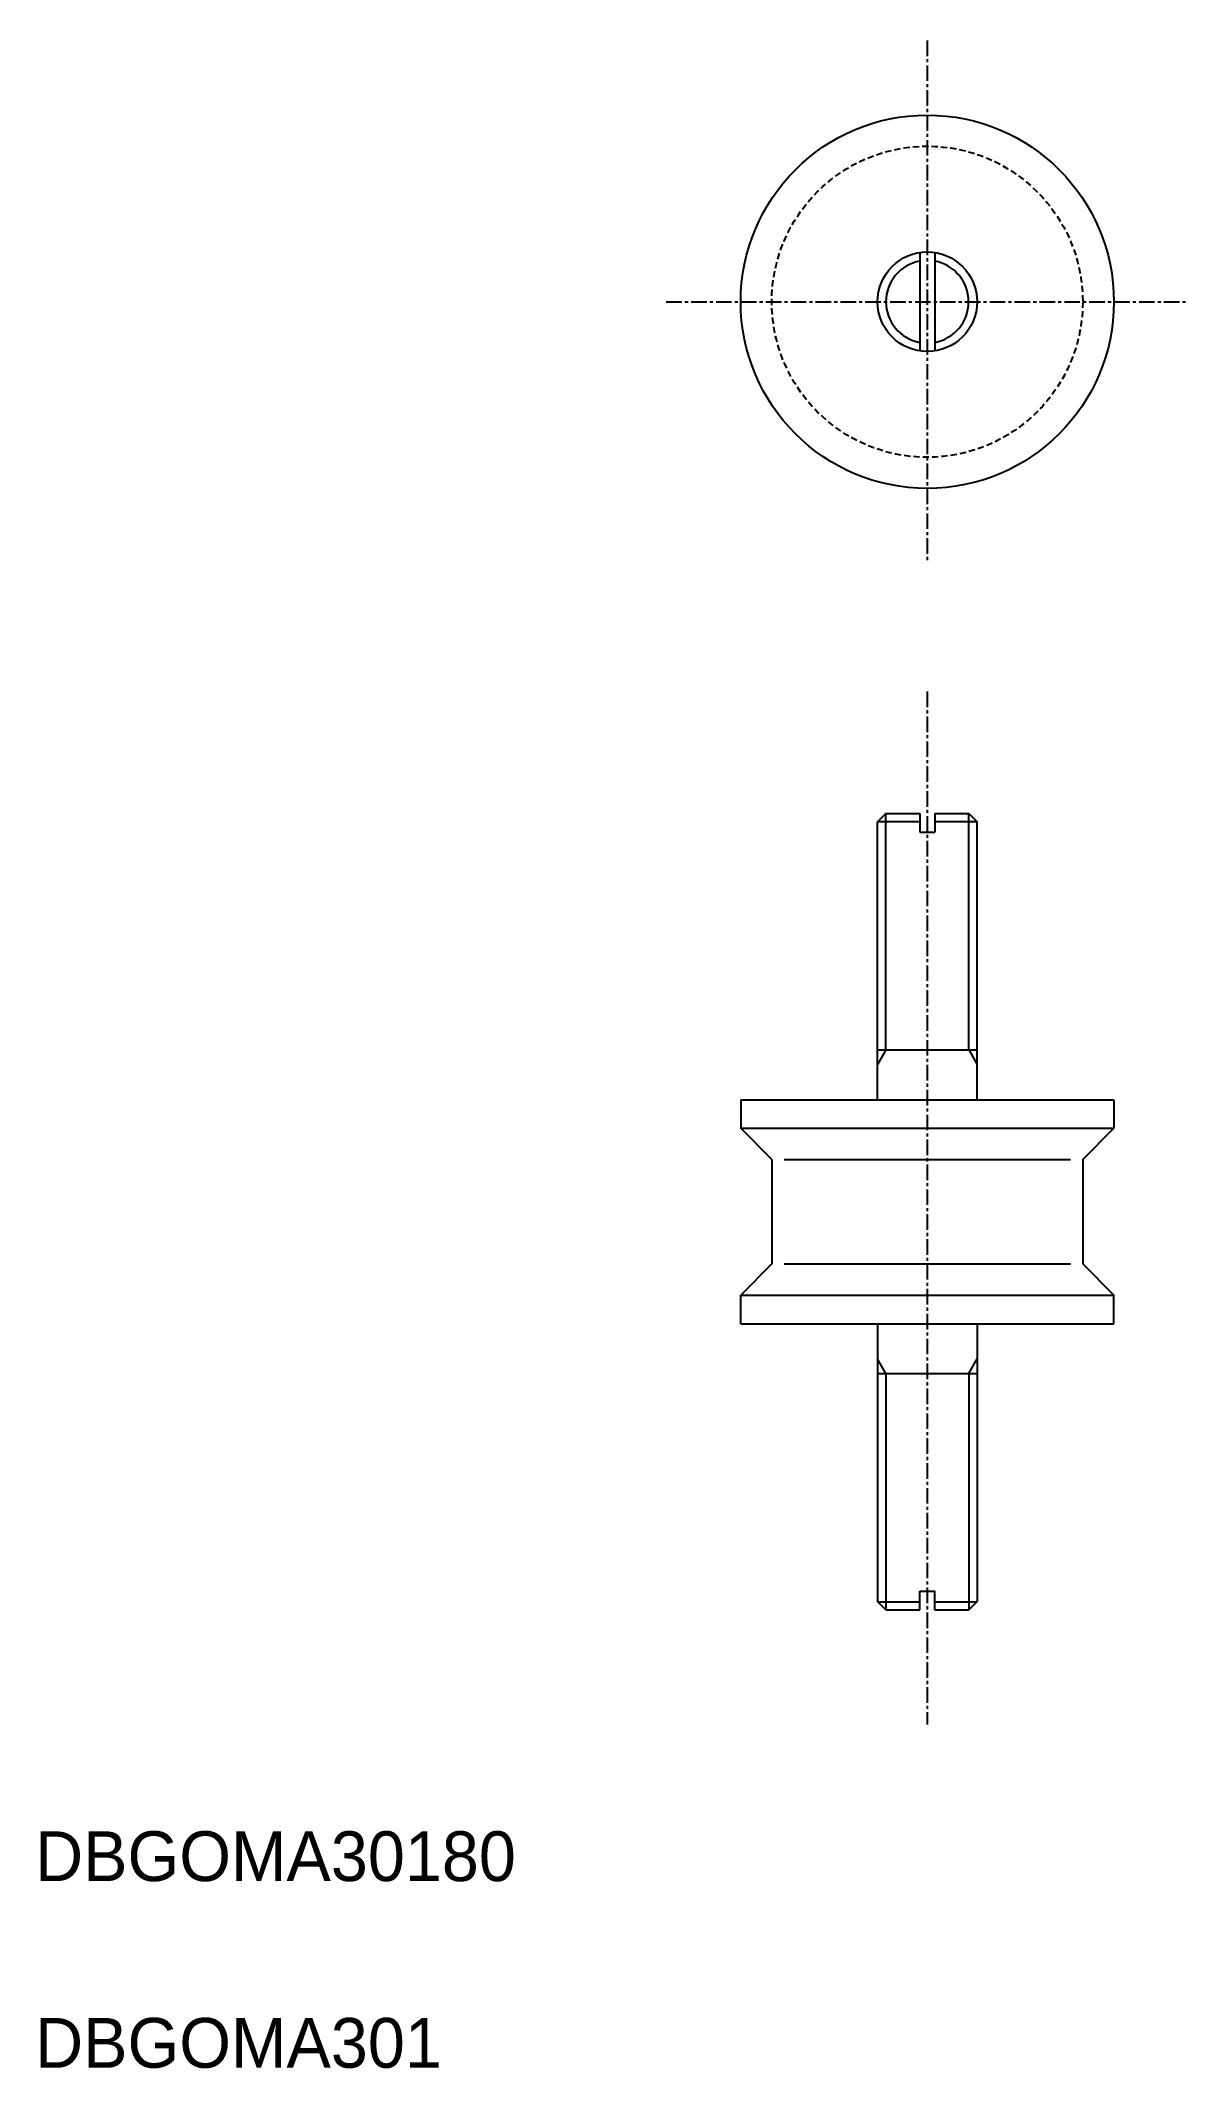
# Model space of a CAD drawing. Extents: x 10 to 103, y 10 to 173.
import ezdxf

# ---------------------------------------------------------------- set-up
doc = ezdxf.new("R2010")
doc.units = 0
doc.linetypes.add('CENTER', pattern=[2, 1.25, -0.25, 0.25, -0.25])
doc.linetypes.add('DASHED', pattern=[0.75, 0.5, -0.25])
doc.layers.get('0').update_dxf_attribs({"linetype": 'CONTINUOUS'})
doc.layers.add('CENTER', color=1, linetype='CENTER')

msp = doc.modelspace()

# ---------------------------------------------------------------- linework, layer by layer
at = {"color": 7, "linetype": 'CONTINUOUS'}
for p, q in [((81.12, 155.86), (81.12, 147.95)), ((82.32, 155.86), (82.32, 147.95)), ((78.4, 110.79), (77.72, 110.11)), ((77.72, 110.14), (81.12, 110.14)), ((77.72, 87.79), (77.72, 110.11)), ((78.4, 110.79), (81.12, 110.79)), ((81.12, 110.79), (81.12, 109.29)), ((81.12, 109.29), (82.32, 109.29)), ((82.32, 110.79), (82.32, 109.29)), ((82.32, 110.79), (85.05, 110.79)), ((82.32, 110.14), (85.72, 110.14)), ((85.05, 110.79), (85.72, 110.11)), ((85.72, 87.79), (85.72, 110.11)), ((77.72, 91.79), (85.72, 91.79)), ((66.72, 87.79), (96.72, 87.79)), ((66.72, 87.79), (66.72, 85.49)), ((96.72, 87.79), (96.72, 85.49)), ((66.72, 85.49), (96.72, 85.49)), ((69.22, 82.99), (66.72, 85.49)), ((94.22, 82.99), (96.72, 85.49)), ((69.22, 82.99), (69.22, 74.59)), ((70.22, 82.99), (93.22, 82.99)), ((94.22, 82.99), (94.22, 74.59)), ((69.22, 74.59), (66.72, 72.09)), ((70.22, 74.59), (93.22, 74.59)), ((94.22, 74.59), (96.72, 72.09)), ((66.72, 72.09), (96.72, 72.09)), ((66.72, 69.79), (66.72, 72.09)), ((96.72, 69.79), (96.72, 72.09)), ((66.72, 69.79), (96.72, 69.79)), ((77.72, 69.79), (77.72, 47.47)), ((85.72, 69.79), (85.72, 47.47)), ((77.72, 65.79), (85.72, 65.79)), ((78.4, 46.79), (77.72, 47.47)), ((77.72, 47.44), (81.12, 47.44)), ((81.12, 46.79), (81.12, 48.29)), ((81.12, 48.29), (82.32, 48.29)), ((82.32, 46.79), (82.32, 48.29)), ((82.32, 47.44), (85.72, 47.44)), ((85.05, 46.79), (85.72, 47.47)), ((78.4, 46.79), (81.12, 46.79)), ((82.32, 46.79), (85.05, 46.79))]:
    msp.add_line(p, q, dxfattribs=at)
at = {"color": 3, "linetype": 'CONTINUOUS'}
for p, q in [((78.4, 91.79), (78.4, 110.79)), ((85.05, 91.79), (85.05, 110.79)), ((78.4, 91.79), (77.72, 90.62)), ((85.05, 91.79), (85.72, 90.62)), ((78.4, 65.79), (77.72, 66.96)), ((85.05, 65.79), (85.72, 66.96)), ((78.4, 65.79), (78.4, 46.79)), ((85.05, 65.79), (85.05, 46.79))]:
    msp.add_line(p, q, dxfattribs=at)
at = {"color": 7, "linetype": 'CONTINUOUS'}
for radius in [15, 4]:
    msp.add_circle((81.72, 151.91), radius, dxfattribs=at)
at = {"color": 3, "linetype": 'DASHED'}
msp.add_circle((81.72, 151.91), 12.5, dxfattribs=at)
at = {"color": 3, "linetype": 'CONTINUOUS'}
for start, end in [(100.4008, 259.5992), (280.4008, 79.5992)]:
    msp.add_arc((81.72, 151.91), 3.32, start, end, dxfattribs=at)
at = {"layer": 'CENTER', "color": 1, "linetype": 'CENTER'}
for p, q in [((81.72, 172.9), (81.72, 130.92)), ((60.74, 151.91), (102.71, 151.91)), ((81.72, 120.58), (81.72, 37.58))]:
    msp.add_line(p, q, dxfattribs=at)

# ---------------------------------------------------------------- texts
at = {"color": 7, "linetype": 'CONTINUOUS'}
for s, p in [('DBGOMA30180', (10, 25)), ('DBGOMA301', (10, 10))]:
    msp.add_text(s, height=4, dxfattribs=at).set_placement(p)

doc.saveas('drawing.dxf')
